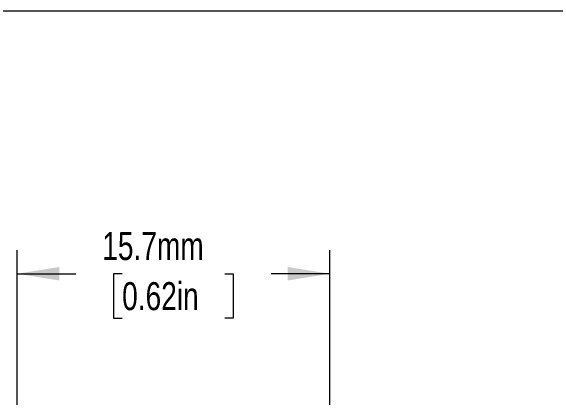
# Model space of a CAD drawing. Header units: millimetres. Extents: x 2 to 278, y 1 to 215.
# Drawn here: x 175.42 to 216.55, y 185.43 to 214.65 of the extents above; entities that cross this region are included whole.
import ezdxf

# ---------------------------------------------------------------- set-up
doc = ezdxf.new("R2010")
doc.units = ezdxf.units.MM
doc.styles.add('SLDTEXTSTYLE0', font='TXT', dxfattribs={"width": 0.75})
doc.dimstyles.new('SLDDIMSTYLE0', dxfattribs={"dimtxt": 2.116667, "dimasz": 3.175, "dimexe": 0, "dimexo": 0.0625, "dimgap": 0.529167, "dimtad": 0, "dimtih": 1, "dimtoh": 1, "dimdec": 1, "dimlfac": 0.666667, "dimrnd": 1e-09, "dimzin": 12, "dimdsep": 46, "dimtxsty": 'SLDTEXTSTYLE0', "dimsah": 1, "dimcen": 0.09, "dimadec": 0, "dimazin": 3, "dimtfac": 1, "dimtdec": 1, "dimtofl": 0, "dimtmove": 0, "dimatfit": 3, "dimfxl": 1, "dimfrac": 2, "dimtolj": 1, "dimtzin": 12, "dimarcsym": 0})

# ---------------------------------------------------------------- blocks, each defined once
blk = doc.blocks.new('_D_9')
at = {"color": 8, "linetype": 'Continuous', "lineweight": 18}
for p, q in [((175.896, 184.444), (175.896, 196.54)), ((199.518, 184.444), (199.518, 196.54)), ((175.896, 194.762), (180.335, 194.762)), ((183.828, 194.762), (183.184, 194.762)), ((183.184, 194.762), (183.184, 191.398)), ((191.585, 194.762), (192.229, 194.762)), ((192.229, 194.762), (192.229, 191.398)), ((199.518, 194.762), (195.078, 194.762)), ((183.184, 191.398), (183.828, 191.398)), ((192.229, 191.398), (191.585, 191.398))]:
    blk.add_line(p, q, dxfattribs=at)
for points in [[(175.896, 194.762), (179.071, 194.254), (179.071, 195.27)], [(199.518, 194.762), (196.343, 195.27), (196.343, 194.254)]]:
    blk.add_solid(points, dxfattribs=at)
at = {"color": 8, "linetype": 'Continuous', "lineweight": 18, "char_height": 2.1167, "attachment_point": 1, "style": 'SLDTEXTSTYLE0'}
for s, insert in [('15.7mm', (182.325, 197.919)), ('0.62in', (183.828, 194.127))]:
    blk.add_mtext(s, dxfattribs=dict(at, insert=insert))

msp = doc.modelspace()

# ---------------------------------------------------------------- linework, layer by layer
at = {"color": 7, "linetype": 'Continuous', "lineweight": 18}
msp.add_line((1.579, 214.645), (277.989, 214.645), dxfattribs=at)

# ---------------------------------------------------------------- dimensions: what is measured, and where the dimension line sits
at = {"color": 8, "linetype": 'Continuous', "lineweight": 18}
dim = msp.add_linear_dim(base=(199.518, 194.762), p1=(175.896, 183.174), p2=(199.518, 183.174), dimstyle='SLDDIMSTYLE0', dxfattribs=at)
dim.commit()
dim.dimension.update_dxf_attribs({"geometry": '_D_9', "text_midpoint": (187.707, 194.762), "dimtype": 160})

doc.saveas('drawing.dxf')
